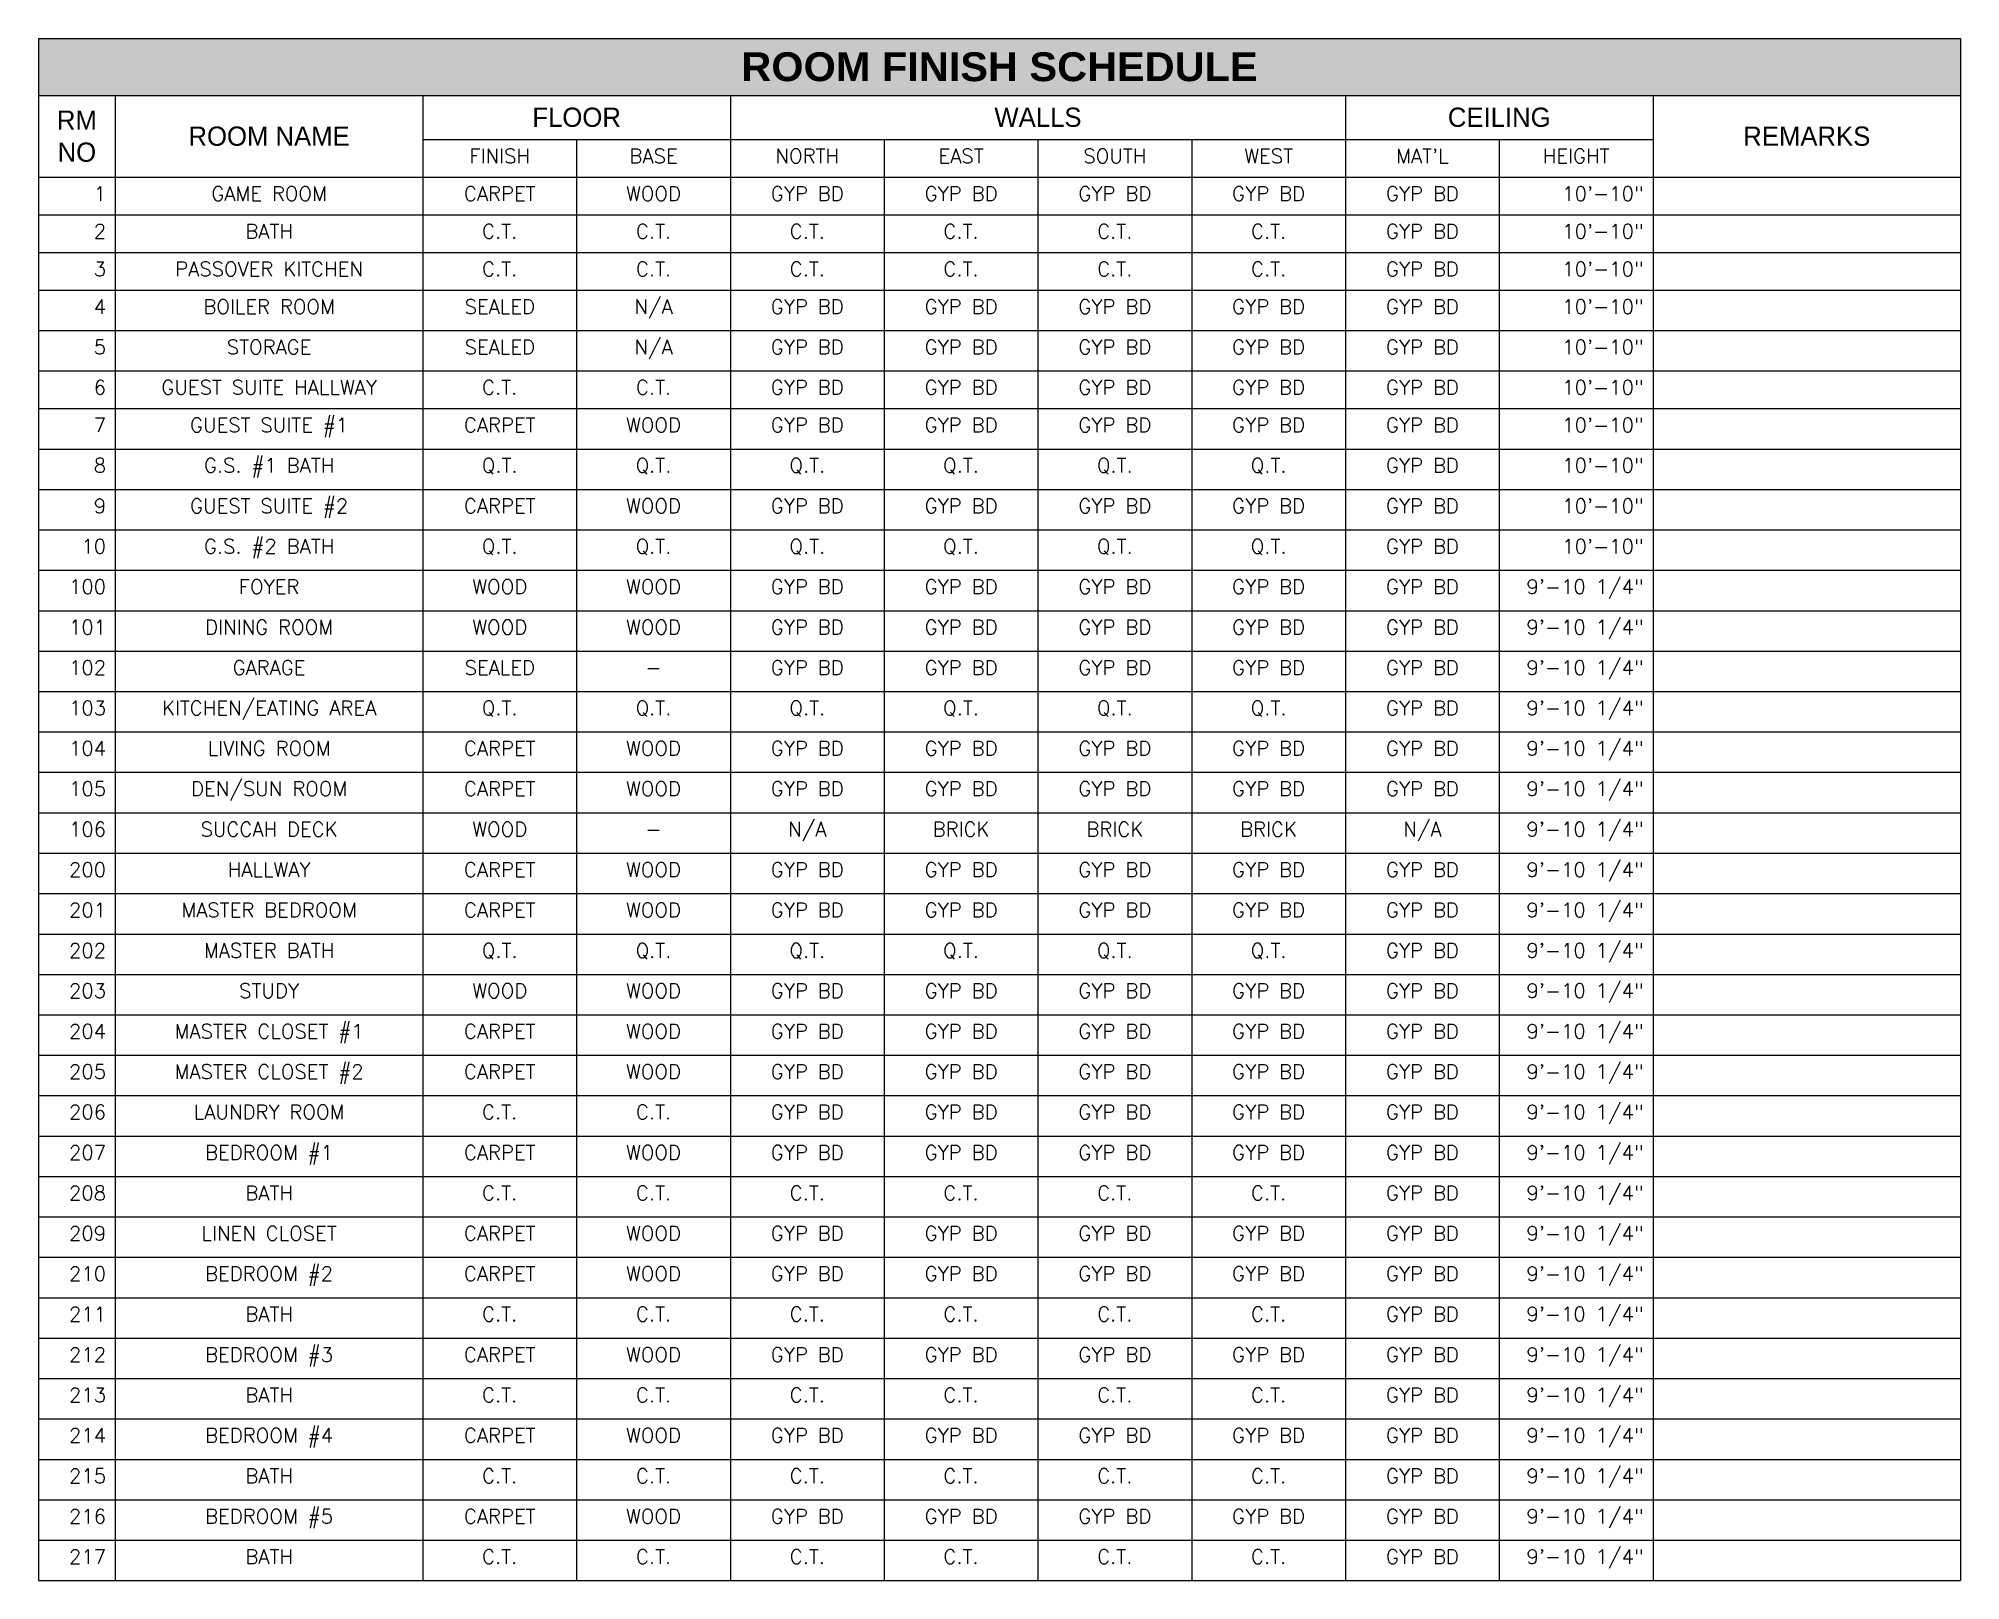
# Model space of a CAD drawing. Header units: inches. Extents: x 0 to 12.5, y -0.3 to 9.8.
import ezdxf

# ---------------------------------------------------------------- set-up
doc = ezdxf.new("R2010")
doc.units = ezdxf.units.IN
doc.header["$MEASUREMENT"] = 0
doc.styles.add('bold', font='ariblk.ttf', dxfattribs={"width": 0.9})
doc.styles.add('Roman', font='romans')

# ---------------------------------------------------------------- blocks, each defined once
blk = doc.blocks.new('*T3')
at = {"color": 0, "linetype": 'ByBlock', "lineweight": -2, "transparency": 16777216}
for p, q in [((0, 0), (12.5, 0)), ((0, 0), (0, -10.03)), ((12.5, 0), (12.5, -10.03)), ((0, -0.37), (12.5, -0.37)), ((0.5, -0.37), (0.5, -10.03)), ((2.5, -0.37), (2.5, -10.03)), ((4.5, -0.37), (4.5, -10.03)), ((8.5, -0.37), (8.5, -10.03)), ((10.5, -0.37), (10.5, -10.03)), ((2.5, -0.657), (10.5, -0.657)), ((3.5, -0.657), (3.5, -10.03)), ((5.5, -0.657), (5.5, -10.03)), ((6.5, -0.657), (6.5, -10.03)), ((7.5, -0.657), (7.5, -10.03)), ((9.5, -0.657), (9.5, -10.03)), ((0, -0.902), (12.5, -0.902)), ((0, -1.147), (12.5, -1.147)), ((0, -1.392), (12.5, -1.392)), ((0, -1.637), (12.5, -1.637)), ((0, -1.9), (12.5, -1.9)), ((0, -2.162), (12.5, -2.162)), ((0, -2.407), (12.5, -2.407)), ((0, -2.67), (12.5, -2.67)), ((0, -2.933), (12.5, -2.933)), ((0, -3.196), (12.5, -3.196)), ((0, -3.459), (12.5, -3.459)), ((0, -3.722), (12.5, -3.722)), ((0, -3.985), (12.5, -3.985)), ((0, -4.247), (12.5, -4.247)), ((0, -4.51), (12.5, -4.51)), ((0, -4.773), (12.5, -4.773)), ((0, -5.036), (12.5, -5.036)), ((0, -5.299), (12.5, -5.299)), ((0, -5.562), (12.5, -5.562)), ((0, -5.825), (12.5, -5.825)), ((0, -6.087), (12.5, -6.087)), ((0, -6.35), (12.5, -6.35)), ((0, -6.613), (12.5, -6.613)), ((0, -6.876), (12.5, -6.876)), ((0, -7.139), (12.5, -7.139)), ((0, -7.402), (12.5, -7.402)), ((0, -7.665), (12.5, -7.665)), ((0, -7.927), (12.5, -7.927)), ((0, -8.19), (12.5, -8.19)), ((0, -8.453), (12.5, -8.453)), ((0, -8.716), (12.5, -8.716)), ((0, -8.979), (12.5, -8.979)), ((0, -9.242), (12.5, -9.242)), ((0, -9.505), (12.5, -9.505)), ((0, -9.767), (12.5, -9.767)), ((0, -10.03), (12.5, -10.03))]:
    blk.add_line(p, q, dxfattribs=at)
at = {"color": 255, "transparency": 16777216}
blk.add_solid([(0, 0), (0, -0.37), (12.5, 0), (12.5, -0.37)], dxfattribs=at)
at = {"color": 250, "transparency": 16777216, "insert": (6.25, -0.185), "char_height": 0.1875, "width": 12.38, "attachment_point": 5, "style": 'bold'}
blk.add_mtext('ROOM FINISH SCHEDULE', dxfattribs=at)
at = {"color": 0, "transparency": 16777216, "char_height": 0.125, "attachment_point": 5}
for s, insert, width in [('RM NO', (0.25, -0.636), 0.38), ('FLOOR', (3.5, -0.513), 1.88), ('WALLS', (6.5, -0.513), 3.88), ('CEILING', (9.5, -0.513), 1.88), ('ROOM NAME', (1.5, -0.636), 1.88), ('REMARKS', (11.5, -0.636), 1.88)]:
    blk.add_mtext(s, dxfattribs=dict(at, insert=insert, width=width))
at = {"color": 0, "transparency": 16777216, "style": 'Roman'}
for s, insert, char_height, width, attachment_point in [('FINISH', (3, -0.717), 0.0938, 0.88, 2), ('BASE', (4, -0.717), 0.0938, 0.88, 2), ('NORTH', (5, -0.717), 0.0938, 0.88, 2), ('EAST', (6, -0.717), 0.0938, 0.88, 2), ('SOUTH', (7, -0.717), 0.0938, 0.88, 2), ('WEST', (8, -0.717), 0.0938, 0.88, 2), ("MAT'L", (9, -0.717), 0.0938, 0.88, 2), ('HEIGHT', (10, -0.717), 0.0938, 0.88, 2), ('1', (0.44, -0.962), 0.0938, 0.38, 3), ('GAME ROOM', (1.5, -0.962), 0.0938, 1.88, 2), ('CARPET', (3, -0.962), 0.0938, 0.88, 2), ('WOOD', (4, -0.962), 0.0938, 0.88, 2), ('GYP BD', (5, -0.962), 0.0938, 0.88, 2), ('GYP BD', (6, -0.962), 0.0938, 0.88, 2), ('GYP BD', (7, -0.962), 0.0938, 0.88, 2), ('GYP BD', (8, -0.962), 0.0938, 0.88, 2), ('GYP BD', (9, -0.962), 0.0938, 0.88, 2), ('10\'-10"', (10.44, -0.962), 0.0938, 0.88, 3), ('2', (0.44, -1.207), 0.0938, 0.38, 3), ('BATH', (1.5, -1.207), 0.0938, 1.88, 2), ('C.T.', (3, -1.207), 0.0938, 0.88, 2), ('C.T.', (4, -1.207), 0.0938, 0.88, 2), ('C.T.', (5, -1.207), 0.0938, 0.88, 2), ('C.T.', (6, -1.207), 0.0938, 0.88, 2), ('C.T.', (7, -1.207), 0.0938, 0.88, 2), ('C.T.', (8, -1.207), 0.0938, 0.88, 2), ('GYP BD', (9, -1.207), 0.0938, 0.88, 2), ('10\'-10"', (10.44, -1.207), 0.0938, 0.88, 3), ('3', (0.44, -1.452), 0.0938, 0.38, 3), ('PASSOVER KITCHEN', (1.5, -1.452), 0.09375, 1.88, 2), ('C.T.', (3, -1.452), 0.0938, 0.88, 2), ('C.T.', (4, -1.452), 0.0938, 0.88, 2), ('C.T.', (5, -1.452), 0.0938, 0.88, 2), ('C.T.', (6, -1.452), 0.0938, 0.88, 2), ('C.T.', (7, -1.452), 0.0938, 0.88, 2), ('C.T.', (8, -1.452), 0.0938, 0.88, 2), ('GYP BD', (9, -1.452), 0.0938, 0.88, 2), ('10\'-10"', (10.44, -1.452), 0.0938, 0.88, 3), ('4', (0.44, -1.697), 0.0938, 0.38, 3), ('BOILER ROOM', (1.5, -1.697), 0.09375, 1.88, 2), ('SEALED', (3, -1.697), 0.0938, 0.88, 2), ('N/A', (4, -1.697), 0.0938, 0.88, 2), ('GYP BD', (5, -1.697), 0.0938, 0.88, 2), ('GYP BD', (6, -1.697), 0.0938, 0.88, 2), ('GYP BD', (7, -1.697), 0.0938, 0.88, 2), ('GYP BD', (8, -1.697), 0.0938, 0.88, 2), ('GYP BD', (9, -1.697), 0.0938, 0.88, 2), ('10\'-10"', (10.44, -1.697), 0.0938, 0.88, 3), ('5', (0.44, -1.96), 0.0938, 0.38, 3), ('STORAGE', (1.5, -1.96), 0.0938, 1.88, 2), ('SEALED', (3, -1.96), 0.0938, 0.88, 2), ('N/A', (4, -1.96), 0.0938, 0.88, 2), ('GYP BD', (5, -1.96), 0.0938, 0.88, 2), ('GYP BD', (6, -1.96), 0.0938, 0.88, 2), ('GYP BD', (7, -1.96), 0.0938, 0.88, 2), ('GYP BD', (8, -1.96), 0.0938, 0.88, 2), ('GYP BD', (9, -1.96), 0.0938, 0.88, 2), ('10\'-10"', (10.44, -1.96), 0.0938, 0.88, 3), ('6', (0.44, -2.222), 0.0938, 0.38, 3), ('GUEST SUITE HALLWAY', (1.5, -2.222), 0.09375, 1.88, 2), ('C.T.', (3, -2.222), 0.0938, 0.88, 2), ('C.T.', (4, -2.222), 0.0938, 0.88, 2), ('GYP BD', (5, -2.222), 0.0938, 0.88, 2), ('GYP BD', (6, -2.222), 0.0938, 0.88, 2), ('GYP BD', (7, -2.222), 0.0938, 0.88, 2), ('GYP BD', (8, -2.222), 0.0938, 0.88, 2), ('GYP BD', (9, -2.222), 0.0938, 0.88, 2), ('10\'-10"', (10.44, -2.222), 0.0938, 0.88, 3), ('7', (0.44, -2.467), 0.0938, 0.38, 3), ('GUEST SUITE #1', (1.5, -2.467), 0.09375, 1.88, 2), ('CARPET', (3, -2.467), 0.0938, 0.88, 2), ('WOOD', (4, -2.467), 0.0938, 0.88, 2), ('GYP BD', (5, -2.467), 0.0938, 0.88, 2), ('GYP BD', (6, -2.467), 0.0938, 0.88, 2), ('GYP BD', (7, -2.467), 0.0938, 0.88, 2), ('GYP BD', (8, -2.467), 0.0938, 0.88, 2), ('GYP BD', (9, -2.467), 0.0938, 0.88, 2), ('10\'-10"', (10.44, -2.467), 0.0938, 0.88, 3), ('8', (0.44, -2.73), 0.0938, 0.38, 3), ('G.S. #1 BATH', (1.5, -2.73), 0.09375, 1.88, 2), ('Q.T.', (3, -2.73), 0.0938, 0.88, 2), ('Q.T.', (4, -2.73), 0.0938, 0.88, 2), ('Q.T.', (5, -2.73), 0.0938, 0.88, 2), ('Q.T.', (6, -2.73), 0.0938, 0.88, 2), ('Q.T.', (7, -2.73), 0.0938, 0.88, 2), ('Q.T.', (8, -2.73), 0.0938, 0.88, 2), ('GYP BD', (9, -2.73), 0.0938, 0.88, 2), ('10\'-10"', (10.44, -2.73), 0.0938, 0.88, 3), ('9', (0.44, -2.993), 0.0938, 0.38, 3), ('GUEST SUITE #2', (1.5, -2.993), 0.09375, 1.88, 2), ('CARPET', (3, -2.993), 0.0938, 0.88, 2), ('WOOD', (4, -2.993), 0.0938, 0.88, 2), ('GYP BD', (5, -2.993), 0.0938, 0.88, 2), ('GYP BD', (6, -2.993), 0.0938, 0.88, 2), ('GYP BD', (7, -2.993), 0.0938, 0.88, 2), ('GYP BD', (8, -2.993), 0.0938, 0.88, 2), ('GYP BD', (9, -2.993), 0.0938, 0.88, 2), ('10\'-10"', (10.44, -2.993), 0.0938, 0.88, 3), ('G.S. #2 BATH', (1.5, -3.256), 0.09375, 1.88, 2), ('10', (0.44, -3.256), 0.0938, 0.38, 3), ('Q.T.', (3, -3.256), 0.0938, 0.88, 2), ('Q.T.', (4, -3.256), 0.0938, 0.88, 2), ('Q.T.', (5, -3.256), 0.0938, 0.88, 2), ('Q.T.', (6, -3.256), 0.0938, 0.88, 2), ('Q.T.', (7, -3.256), 0.0938, 0.88, 2), ('Q.T.', (8, -3.256), 0.0938, 0.88, 2), ('GYP BD', (9, -3.256), 0.0938, 0.88, 2), ('10\'-10"', (10.44, -3.256), 0.0938, 0.88, 3), ('100', (0.44, -3.519), 0.0938, 0.38, 3), ('FOYER', (1.5, -3.519), 0.0938, 1.88, 2), ('WOOD', (3, -3.519), 0.0938, 0.88, 2), ('WOOD', (4, -3.519), 0.0938, 0.88, 2), ('GYP BD', (5, -3.519), 0.0938, 0.88, 2), ('GYP BD', (6, -3.519), 0.0938, 0.88, 2), ('GYP BD', (7, -3.519), 0.0938, 0.88, 2), ('GYP BD', (8, -3.519), 0.0938, 0.88, 2), ('GYP BD', (9, -3.519), 0.0938, 0.88, 2), ('{\\A1;9\'-10 1/4"', (10.44, -3.519), 0.09375, 0.88, 3), ('101', (0.44, -3.782), 0.0938, 0.38, 3), ('DINING ROOM', (1.5, -3.782), 0.09375, 1.88, 2), ('WOOD', (3, -3.782), 0.0938, 0.88, 2), ('WOOD', (4, -3.782), 0.0938, 0.88, 2), ('GYP BD', (5, -3.782), 0.0938, 0.88, 2), ('GYP BD', (6, -3.782), 0.0938, 0.88, 2), ('GYP BD', (7, -3.782), 0.0938, 0.88, 2), ('GYP BD', (8, -3.782), 0.0938, 0.88, 2), ('GYP BD', (9, -3.782), 0.0938, 0.88, 2), ('{\\A1;9\'-10 1/4"', (10.44, -3.782), 0.09375, 0.88, 3), ('102', (0.44, -4.045), 0.0938, 0.38, 3), ('GARAGE', (1.5, -4.045), 0.0938, 1.88, 2), ('SEALED', (3, -4.045), 0.0938, 0.88, 2), ('-', (4, -4.045), 0.0938, 0.88, 2), ('GYP BD', (5, -4.045), 0.0938, 0.88, 2), ('GYP BD', (6, -4.045), 0.0938, 0.88, 2), ('GYP BD', (7, -4.045), 0.0938, 0.88, 2), ('GYP BD', (8, -4.045), 0.0938, 0.88, 2), ('GYP BD', (9, -4.045), 0.0938, 0.88, 2), ('{\\A1;9\'-10 1/4"', (10.44, -4.045), 0.09375, 0.88, 3), ('103', (0.44, -4.307), 0.0938, 0.38, 3), ('KITCHEN/EATING AREA', (1.5, -4.307), 0.09375, 1.88, 2), ('Q.T.', (3, -4.307), 0.0938, 0.88, 2), ('Q.T.', (4, -4.307), 0.0938, 0.88, 2), ('Q.T.', (5, -4.307), 0.0938, 0.88, 2), ('Q.T.', (6, -4.307), 0.0938, 0.88, 2), ('Q.T.', (7, -4.307), 0.0938, 0.88, 2), ('Q.T.', (8, -4.307), 0.0938, 0.88, 2), ('GYP BD', (9, -4.307), 0.0938, 0.88, 2), ('{\\A1;9\'-10 1/4"', (10.44, -4.307), 0.09375, 0.88, 3), ('104', (0.44, -4.57), 0.0938, 0.38, 3), ('LIVING ROOM', (1.5, -4.57), 0.09375, 1.88, 2), ('CARPET', (3, -4.57), 0.0938, 0.88, 2), ('WOOD', (4, -4.57), 0.0938, 0.88, 2), ('GYP BD', (5, -4.57), 0.0938, 0.88, 2), ('GYP BD', (6, -4.57), 0.0938, 0.88, 2), ('GYP BD', (7, -4.57), 0.0938, 0.88, 2), ('GYP BD', (8, -4.57), 0.0938, 0.88, 2), ('GYP BD', (9, -4.57), 0.0938, 0.88, 2), ('{\\A1;9\'-10 1/4"', (10.44, -4.57), 0.09375, 0.88, 3), ('105', (0.44, -4.833), 0.0938, 0.38, 3), ('DEN/SUN ROOM', (1.5, -4.833), 0.09375, 1.88, 2), ('CARPET', (3, -4.833), 0.0938, 0.88, 2), ('WOOD', (4, -4.833), 0.0938, 0.88, 2), ('GYP BD', (5, -4.833), 0.0938, 0.88, 2), ('GYP BD', (6, -4.833), 0.0938, 0.88, 2), ('GYP BD', (7, -4.833), 0.0938, 0.88, 2), ('GYP BD', (8, -4.833), 0.0938, 0.88, 2), ('GYP BD', (9, -4.833), 0.0938, 0.88, 2), ('{\\A1;9\'-10 1/4"', (10.44, -4.833), 0.09375, 0.88, 3), ('106', (0.44, -5.096), 0.0938, 0.38, 3), ('SUCCAH DECK', (1.5, -5.096), 0.09375, 1.88, 2), ('WOOD', (3, -5.096), 0.0938, 0.88, 2), ('N/A', (5, -5.096), 0.0938, 0.88, 2), ('BRICK', (6, -5.096), 0.0938, 0.88, 2), ('BRICK', (7, -5.096), 0.0938, 0.88, 2), ('BRICK', (8, -5.096), 0.0938, 0.88, 2), ('N/A', (9, -5.096), 0.0938, 0.88, 2), ('{\\A1;9\'-10 1/4"', (10.44, -5.096), 0.09375, 0.88, 3), ('-', (4, -5.096), 0.0938, 0.88, 2), ('200', (0.44, -5.359), 0.0938, 0.38, 3), ('HALLWAY', (1.5, -5.359), 0.0938, 1.88, 2), ('CARPET', (3, -5.359), 0.0938, 0.88, 2), ('WOOD', (4, -5.359), 0.0938, 0.88, 2), ('GYP BD', (5, -5.359), 0.0938, 0.88, 2), ('GYP BD', (6, -5.359), 0.0938, 0.88, 2), ('GYP BD', (7, -5.359), 0.0938, 0.88, 2), ('GYP BD', (8, -5.359), 0.0938, 0.88, 2), ('GYP BD', (9, -5.359), 0.0938, 0.88, 2), ('{\\A1;9\'-10 1/4"', (10.44, -5.359), 0.09375, 0.88, 3), ('201', (0.44, -5.622), 0.0938, 0.38, 3), ('MASTER BEDROOM', (1.5, -5.622), 0.09375, 1.88, 2), ('CARPET', (3, -5.622), 0.0938, 0.88, 2), ('WOOD', (4, -5.622), 0.0938, 0.88, 2), ('GYP BD', (5, -5.622), 0.0938, 0.88, 2), ('GYP BD', (6, -5.622), 0.0938, 0.88, 2), ('GYP BD', (7, -5.622), 0.0938, 0.88, 2), ('GYP BD', (8, -5.622), 0.0938, 0.88, 2), ('GYP BD', (9, -5.622), 0.0938, 0.88, 2), ('{\\A1;9\'-10 1/4"', (10.44, -5.622), 0.09375, 0.88, 3), ('{\\A1;9\'-10 1/4"', (10.44, -5.885), 0.09375, 0.88, 3), ('202', (0.44, -5.885), 0.0938, 0.38, 3), ('MASTER BATH', (1.5, -5.885), 0.09375, 1.88, 2), ('Q.T.', (3, -5.885), 0.0938, 0.88, 2), ('Q.T.', (4, -5.885), 0.0938, 0.88, 2), ('Q.T.', (5, -5.885), 0.0938, 0.88, 2), ('Q.T.', (6, -5.885), 0.0938, 0.88, 2), ('Q.T.', (7, -5.885), 0.0938, 0.88, 2), ('Q.T.', (8, -5.885), 0.0938, 0.88, 2), ('GYP BD', (9, -5.885), 0.0938, 0.88, 2), ('203', (0.44, -6.147), 0.0938, 0.38, 3), ('STUDY', (1.5, -6.147), 0.0938, 1.88, 2), ('WOOD', (3, -6.147), 0.0938, 0.88, 2), ('WOOD', (4, -6.147), 0.0938, 0.88, 2), ('GYP BD', (5, -6.147), 0.0938, 0.88, 2), ('GYP BD', (6, -6.147), 0.0938, 0.88, 2), ('GYP BD', (7, -6.147), 0.0938, 0.88, 2), ('GYP BD', (8, -6.147), 0.0938, 0.88, 2), ('GYP BD', (9, -6.147), 0.0938, 0.88, 2), ('{\\A1;9\'-10 1/4"', (10.44, -6.147), 0.09375, 0.88, 3), ('204', (0.44, -6.41), 0.0938, 0.38, 3), ('MASTER CLOSET #1', (1.5, -6.41), 0.09375, 1.88, 2), ('CARPET', (3, -6.41), 0.0938, 0.88, 2), ('WOOD', (4, -6.41), 0.0938, 0.88, 2), ('GYP BD', (5, -6.41), 0.0938, 0.88, 2), ('GYP BD', (6, -6.41), 0.0938, 0.88, 2), ('GYP BD', (7, -6.41), 0.0938, 0.88, 2), ('GYP BD', (8, -6.41), 0.0938, 0.88, 2), ('GYP BD', (9, -6.41), 0.0938, 0.88, 2), ('{\\A1;9\'-10 1/4"', (10.44, -6.41), 0.09375, 0.88, 3), ('205', (0.44, -6.673), 0.0938, 0.38, 3), ('MASTER CLOSET #2', (1.5, -6.673), 0.09375, 1.88, 2), ('CARPET', (3, -6.673), 0.0938, 0.88, 2), ('WOOD', (4, -6.673), 0.0938, 0.88, 2), ('GYP BD', (5, -6.673), 0.0938, 0.88, 2), ('GYP BD', (6, -6.673), 0.0938, 0.88, 2), ('GYP BD', (7, -6.673), 0.0938, 0.88, 2), ('GYP BD', (8, -6.673), 0.0938, 0.88, 2), ('GYP BD', (9, -6.673), 0.0938, 0.88, 2), ('{\\A1;9\'-10 1/4"', (10.44, -6.673), 0.09375, 0.88, 3), ('206', (0.44, -6.936), 0.0938, 0.38, 3), ('LAUNDRY ROOM', (1.5, -6.936), 0.09375, 1.88, 2), ('C.T.', (3, -6.936), 0.0938, 0.88, 2), ('C.T.', (4, -6.936), 0.0938, 0.88, 2), ('GYP BD', (5, -6.936), 0.0938, 0.88, 2), ('GYP BD', (6, -6.936), 0.0938, 0.88, 2), ('GYP BD', (7, -6.936), 0.0938, 0.88, 2), ('GYP BD', (8, -6.936), 0.0938, 0.88, 2), ('GYP BD', (9, -6.936), 0.0938, 0.88, 2), ('{\\A1;9\'-10 1/4"', (10.44, -6.936), 0.09375, 0.88, 3), ('207', (0.44, -7.199), 0.0938, 0.38, 3), ('BEDROOM #1', (1.5, -7.199), 0.0938, 1.88, 2), ('CARPET', (3, -7.199), 0.0938, 0.88, 2), ('WOOD', (4, -7.199), 0.0938, 0.88, 2), ('GYP BD', (5, -7.199), 0.0938, 0.88, 2), ('GYP BD', (6, -7.199), 0.0938, 0.88, 2), ('GYP BD', (7, -7.199), 0.0938, 0.88, 2), ('GYP BD', (8, -7.199), 0.0938, 0.88, 2), ('GYP BD', (9, -7.199), 0.0938, 0.88, 2), ('{\\A1;9\'-10 1/4"', (10.44, -7.199), 0.09375, 0.88, 3), ('208', (0.44, -7.462), 0.0938, 0.38, 3), ('BATH', (1.5, -7.462), 0.0938, 1.88, 2), ('C.T.', (3, -7.462), 0.0938, 0.88, 2), ('C.T.', (4, -7.462), 0.0938, 0.88, 2), ('C.T.', (5, -7.462), 0.0938, 0.88, 2), ('C.T.', (6, -7.462), 0.0938, 0.88, 2), ('C.T.', (7, -7.462), 0.0938, 0.88, 2), ('C.T.', (8, -7.462), 0.0938, 0.88, 2), ('GYP BD', (9, -7.462), 0.0938, 0.88, 2), ('{\\A1;9\'-10 1/4"', (10.44, -7.462), 0.09375, 0.88, 3), ('209', (0.44, -7.725), 0.0938, 0.38, 3), ('LINEN CLOSET', (1.5, -7.725), 0.09375, 1.88, 2), ('CARPET', (3, -7.725), 0.0938, 0.88, 2), ('WOOD', (4, -7.725), 0.0938, 0.88, 2), ('GYP BD', (5, -7.725), 0.0938, 0.88, 2), ('GYP BD', (6, -7.725), 0.0938, 0.88, 2), ('GYP BD', (7, -7.725), 0.0938, 0.88, 2), ('GYP BD', (8, -7.725), 0.0938, 0.88, 2), ('GYP BD', (9, -7.725), 0.0938, 0.88, 2), ('{\\A1;9\'-10 1/4"', (10.44, -7.725), 0.09375, 0.88, 3), ('210', (0.44, -7.987), 0.0938, 0.38, 3), ('BEDROOM #2', (1.5, -7.987), 0.0938, 1.88, 2), ('CARPET', (3, -7.987), 0.0938, 0.88, 2), ('WOOD', (4, -7.987), 0.0938, 0.88, 2), ('GYP BD', (5, -7.987), 0.0938, 0.88, 2), ('GYP BD', (6, -7.987), 0.0938, 0.88, 2), ('GYP BD', (7, -7.987), 0.0938, 0.88, 2), ('GYP BD', (8, -7.987), 0.0938, 0.88, 2), ('GYP BD', (9, -7.987), 0.0938, 0.88, 2), ('{\\A1;9\'-10 1/4"', (10.44, -7.987), 0.09375, 0.88, 3), ('{\\A1;9\'-10 1/4"', (10.44, -8.25), 0.09375, 0.88, 3), ('211', (0.44, -8.25), 0.0938, 0.38, 3), ('BATH', (1.5, -8.25), 0.0938, 1.88, 2), ('C.T.', (3, -8.25), 0.0938, 0.88, 2), ('C.T.', (4, -8.25), 0.0938, 0.88, 2), ('C.T.', (5, -8.25), 0.0938, 0.88, 2), ('C.T.', (6, -8.25), 0.0938, 0.88, 2), ('C.T.', (7, -8.25), 0.0938, 0.88, 2), ('C.T.', (8, -8.25), 0.0938, 0.88, 2), ('GYP BD', (9, -8.25), 0.0938, 0.88, 2), ('BEDROOM #3', (1.5, -8.513), 0.0938, 1.88, 2), ('{\\A1;9\'-10 1/4"', (10.44, -8.513), 0.09375, 0.88, 3), ('212', (0.44, -8.513), 0.0938, 0.38, 3), ('CARPET', (3, -8.513), 0.0938, 0.88, 2), ('WOOD', (4, -8.513), 0.0938, 0.88, 2), ('GYP BD', (5, -8.513), 0.0938, 0.88, 2), ('GYP BD', (6, -8.513), 0.0938, 0.88, 2), ('GYP BD', (7, -8.513), 0.0938, 0.88, 2), ('GYP BD', (8, -8.513), 0.0938, 0.88, 2), ('GYP BD', (9, -8.513), 0.0938, 0.88, 2), ('213', (0.44, -8.776), 0.0938, 0.38, 3), ('BATH', (1.5, -8.776), 0.0938, 1.88, 2), ('C.T.', (3, -8.776), 0.0938, 0.88, 2), ('C.T.', (4, -8.776), 0.0938, 0.88, 2), ('C.T.', (5, -8.776), 0.0938, 0.88, 2), ('C.T.', (6, -8.776), 0.0938, 0.88, 2), ('C.T.', (7, -8.776), 0.0938, 0.88, 2), ('C.T.', (8, -8.776), 0.0938, 0.88, 2), ('GYP BD', (9, -8.776), 0.0938, 0.88, 2), ('{\\A1;9\'-10 1/4"', (10.44, -8.776), 0.09375, 0.88, 3), ('214', (0.44, -9.039), 0.0938, 0.38, 3), ('BEDROOM #4', (1.5, -9.039), 0.0938, 1.88, 2), ('CARPET', (3, -9.039), 0.0938, 0.88, 2), ('WOOD', (4, -9.039), 0.0938, 0.88, 2), ('GYP BD', (5, -9.039), 0.0938, 0.88, 2), ('GYP BD', (6, -9.039), 0.0938, 0.88, 2), ('GYP BD', (7, -9.039), 0.0938, 0.88, 2), ('GYP BD', (8, -9.039), 0.0938, 0.88, 2), ('GYP BD', (9, -9.039), 0.0938, 0.88, 2), ('{\\A1;9\'-10 1/4"', (10.44, -9.039), 0.09375, 0.88, 3), ('215', (0.44, -9.302), 0.0938, 0.38, 3), ('BATH', (1.5, -9.302), 0.0938, 1.88, 2), ('C.T.', (3, -9.302), 0.0938, 0.88, 2), ('C.T.', (4, -9.302), 0.0938, 0.88, 2), ('C.T.', (5, -9.302), 0.0938, 0.88, 2), ('C.T.', (6, -9.302), 0.0938, 0.88, 2), ('C.T.', (7, -9.302), 0.0938, 0.88, 2), ('C.T.', (8, -9.302), 0.0938, 0.88, 2), ('GYP BD', (9, -9.302), 0.0938, 0.88, 2), ('{\\A1;9\'-10 1/4"', (10.44, -9.302), 0.09375, 0.88, 3), ('216', (0.44, -9.565), 0.0938, 0.38, 3), ('BEDROOM #5', (1.5, -9.565), 0.0938, 1.88, 2), ('CARPET', (3, -9.565), 0.0938, 0.88, 2), ('WOOD', (4, -9.565), 0.0938, 0.88, 2), ('GYP BD', (5, -9.565), 0.0938, 0.88, 2), ('GYP BD', (6, -9.565), 0.0938, 0.88, 2), ('GYP BD', (7, -9.565), 0.0938, 0.88, 2), ('GYP BD', (8, -9.565), 0.0938, 0.88, 2), ('GYP BD', (9, -9.565), 0.0938, 0.88, 2), ('{\\A1;9\'-10 1/4"', (10.44, -9.565), 0.09375, 0.88, 3), ('217', (0.44, -9.827), 0.0938, 0.38, 3), ('BATH', (1.5, -9.827), 0.0938, 1.88, 2), ('C.T.', (3, -9.827), 0.0938, 0.88, 2), ('C.T.', (4, -9.827), 0.0938, 0.88, 2), ('C.T.', (5, -9.827), 0.0938, 0.88, 2), ('C.T.', (6, -9.827), 0.0938, 0.88, 2), ('C.T.', (7, -9.827), 0.0938, 0.88, 2), ('C.T.', (8, -9.827), 0.0938, 0.88, 2), ('GYP BD', (9, -9.827), 0.0938, 0.88, 2), ('{\\A1;9\'-10 1/4"', (10.44, -9.827), 0.09375, 0.88, 3)]:
    blk.add_mtext(s, dxfattribs=dict(at, insert=insert, char_height=char_height, width=width, attachment_point=attachment_point))

msp = doc.modelspace()

# ---------------------------------------------------------------- block references
msp.add_blockref('*T3', (0, 9.762))

doc.saveas('drawing.dxf')
